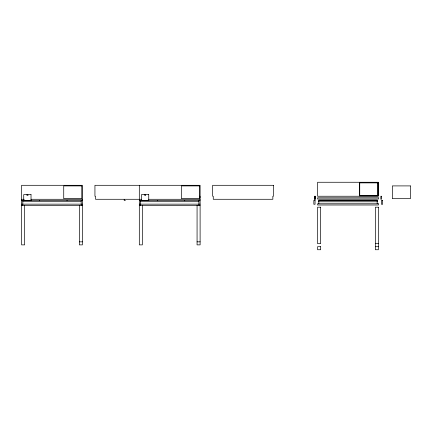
<?xml version="1.0" encoding="UTF-8"?>
<svg xmlns="http://www.w3.org/2000/svg" width="432" height="432" viewBox="0 0 432 432"><rect width="100%" height="100%" fill="white"/><g stroke="black" fill="none" stroke-linecap="round" stroke-linejoin="round"><path stroke-width="0.65" d="M359.554 182.871L377.789 182.871M31.023 194.675L23.728 194.616L23.728 200.621L31.023 200.621L31.023 194.616M148.738 194.675L141.442 194.616L141.442 200.621L148.738 200.621L148.738 194.616M359.732 195.637L378.394 195.637M199.498 196.241L200.108 196.241M199.498 196.987L200.108 196.987M199.498 197.413L200.108 197.413M21.6 199.282L24.273 199.282M30.953 199.282L82.393 199.282M139.055 199.282L95.548 199.282L95.548 196.241L94.937 196.241L94.937 185.301L200.108 185.301L200.108 244.874L197.068 244.874L197.068 205.362M139.315 199.282L141.318 199.282M148.667 199.282L200.108 199.282M23.728 200.405L31.023 200.405M141.442 200.405L148.738 200.405M21.6 200.497L82.393 200.497M125.426 200.497L124.211 200.497L124.211 199.282M139.315 200.497L200.108 200.497M22.815 201.712L81.178 201.712M140.535 201.712L198.893 201.712M21.6 204.147L82.393 204.147M139.315 204.147L200.108 204.147M21.6 205.362L82.393 205.362M139.315 205.362L200.108 205.362M79.353 241.839L82.393 241.839M197.068 241.839L200.108 241.839M375.359 243.659L378.394 243.659M375.359 246.699L378.394 246.699M377.789 182.687L377.789 195.637M377.179 203.78L377.179 200.135L318.821 200.135L318.821 203.78M359.732 182.871L359.732 195.815M315.171 196.241L315.171 199.282M314.669 196.241L314.669 199.282M198.893 200.497L198.893 205.362M184.75 200.497L184.75 200.804M157.394 200.497L157.394 200.804M142.355 205.362L142.355 244.874L139.315 244.874L139.315 185.301M140.535 200.497L140.535 205.362M81.178 200.497L81.178 205.362M79.353 205.362L79.353 244.874L82.393 244.874L82.393 185.301L21.6 185.301L21.6 244.874L24.64 244.874L24.64 205.362M67.036 200.497L67.036 200.804M39.679 200.497L39.679 200.804M22.815 200.497L22.815 205.362M378.394 182.261L317.606 182.261L317.606 196.241L378.394 196.241L378.394 182.261M377.973 182.687L359.554 182.687L359.554 195.815L377.973 195.815L377.973 182.687M273.445 185.301L212.652 185.301L212.652 196.241L213.262 196.241L213.262 199.282L272.84 199.282L272.84 196.241L273.445 196.241L273.445 185.301M81.783 185.906L63.731 185.906L63.731 198.677L81.783 198.677L81.783 185.906M199.498 185.906L181.445 185.906L181.445 198.677L199.498 198.677L199.498 185.906M410.4 185.906L392.342 185.906L392.342 198.677L410.4 198.677L410.4 185.906M27.983 195.14L26.768 195.14A0.621 0.54 0 0 1 27.983 195.113L27.983 195.14M145.697 195.14L144.482 195.14A0.621 0.54 0 0 1 145.697 195.14L145.697 195.14M315.274 196.241L314.566 196.241L314.566 199.282L315.274 199.282L315.274 196.241M381.434 196.241L380.83 196.241L380.83 199.282L381.434 199.282L381.434 196.241M378.394 197.824L317.606 197.824L317.606 199.039L378.394 199.039L378.394 197.824M315.052 200.378L313.837 200.378L313.837 204.266L315.052 204.266L315.052 200.378M382.649 200.378L381.434 200.378L381.434 204.266L382.649 204.266L382.649 200.378M377.303 200.68L318.697 200.68L318.697 201.776L377.303 201.776L377.303 200.68M378.394 203.78L317.606 203.78L317.606 204.995L378.394 204.995L378.394 203.78M320.647 207.187L317.606 207.187L317.606 243.659L320.647 243.659L320.647 207.187M378.394 207.187L375.359 207.187L375.359 249.739L378.394 249.739L378.394 207.187M320.647 246.699L317.606 246.699L317.606 249.739L320.647 249.739L320.647 246.699"/></g></svg>
